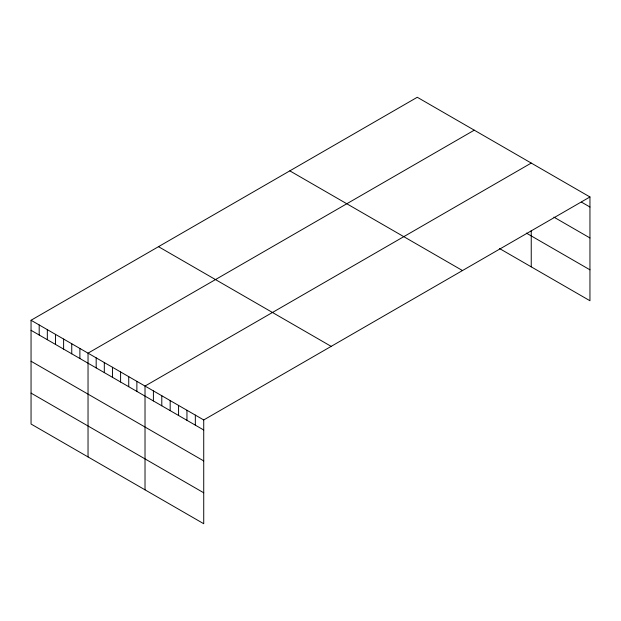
<?xml version="1.0" encoding="UTF-8"?>
<svg xmlns="http://www.w3.org/2000/svg" width="621" height="621" viewBox="0 0 621 621"><rect width="100%" height="100%" fill="white"/><g stroke="black" fill="none" stroke-linecap="round" stroke-linejoin="round"><path stroke-width="0.93" d="M589.95 196.966L203.727 419.951L203.727 523.728L31.05 424.034L31.05 320.257L417.273 97.272L589.95 196.966L589.95 300.743L499.494 248.516M474.258 130.177L88.035 353.155L88.035 456.932M531.242 163.075L145.019 386.06L145.019 489.829M581.567 202.182L589.95 207.018M553.885 217.125L589.95 237.952M526.36 233.1L589.95 269.817M289.821 170.86L462.498 270.554M158.502 246.677L331.179 346.371M31.05 320.257L203.727 419.951M31.05 330.31L203.727 430.004M31.05 361.236L203.727 460.929M31.05 393.101L203.727 492.795M531.242 230.608L531.242 266.844M195.336 415.107L195.336 425.16M186.952 410.271L186.952 420.324M178.569 405.428L178.569 415.48M170.177 400.584L170.177 410.636M161.794 395.74L161.794 405.792M153.403 390.896L153.403 400.949M136.876 381.356L136.876 391.409M128.733 376.66L128.733 386.712M120.598 371.956L120.598 382.008M112.455 367.259L112.455 377.312M104.312 362.555L104.312 372.608M96.177 357.859L96.177 367.911M79.892 348.459L79.892 358.511M71.749 343.755L71.749 353.815M63.614 339.058L63.614 349.111M55.471 334.362L55.471 344.414M47.328 329.658L47.328 339.71M39.193 324.962L39.193 335.014"/></g></svg>
